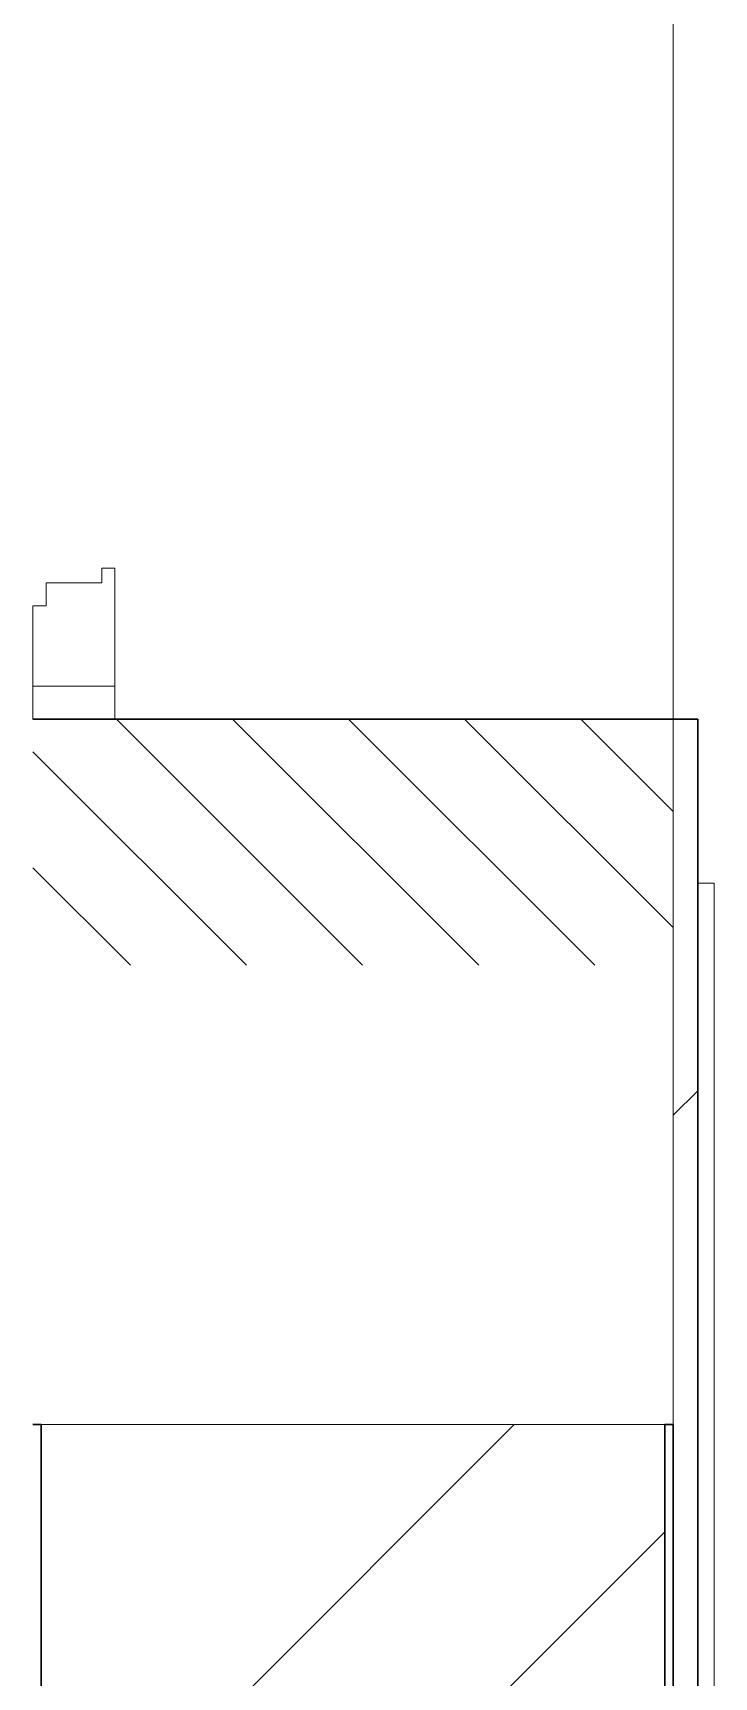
# Model space of a CAD drawing. Header units: millimetres. Extents: x -259793 to 1187961, y -549744 to 43070.
# Drawn here: x 131036 to 131451, y 19037 to 20039 of the extents above; entities that cross this region are included whole.
import ezdxf

# ---------------------------------------------------------------- set-up
doc = ezdxf.new("R2010")
doc.units = ezdxf.units.MM
doc.linetypes.add('ADSK_Линия сетки', pattern=[25, 20, -2.5, 0, -2.5])
doc.linetypes.add('ADSK_Штриховая_ш2 п1_5', pattern=[4.5, 3, -1.5])
for name, color, linetype, lineweight in [('Двери', 252, 'Continuous', 9), ('Ограждение', 252, 'Continuous', 9), ('Оси', 252, 'Continuous', 9), ('Стены внутренние', 7, 'Continuous', 18), ('Стены наружные', 7, 'Continuous', 18)]:
    doc.layers.add(name, color=color, linetype=linetype, lineweight=lineweight)

# ---------------------------------------------------------------- blocks, each defined once
blk = doc.blocks.new('2 этаж')
at = {"layer": 'Двери', "lineweight": 18, "true_color": 0x636466}
h = blk.add_hatch(dxfattribs=at)
h.set_pattern_fill('FP_2', color=251, angle=90, style=0, pattern_type=2)
h.set_pattern_definition([(135, (131231.006, 20395.747), (-35.3553, -35.3553), [])])
h.paths.add_polyline_path([(131036, 19470.7), (131426, 19470.7), (131426, 19620.7), (131036, 19620.7), (131036, 19490.5)])
h.paths.add_polyline_path([(131234.3, 21420.7), (131426, 21420.7), (131426, 21570.7), (131036, 21570.7), (131036, 21420.7)])
at = {"layer": 'Двери', "color": 251, "true_color": 0x636466}
for p, q in [((131086, 19712.7), (131078, 19712.7)), ((131078, 19712.7), (131078, 19703.7)), ((131086, 19640.7), (131086, 19712.7)), ((131078, 19703.7), (131044, 19703.7)), ((131044, 19703.7), (131044, 19689.7)), ((131036, 19689.7), (131036, 19640.7)), ((131044, 19689.7), (131036, 19689.7)), ((131086, 19640.7), (131036, 19640.7)), ((131036, 19640.7), (131036, 19620.7)), ((131036, 19640.7), (131086, 19640.7)), ((131086, 19620.7), (131086, 19640.7)), ((131036, 19620.7), (131086, 19620.7))]:
    blk.add_line(p, q, dxfattribs=at)
at = {"layer": 'Двери', "color": 251, "linetype": 'ADSK_Штриховая_ш2 п1_5', "true_color": 0x636466}
for p, q in [((131426, 19620.7), (131036, 19620.7)), ((131426, 19470.7), (131426, 19620.7))]:
    blk.add_line(p, q, dxfattribs=at)
at = {"layer": 'Ограждение', "color": 251, "true_color": 0x636466}
for p in [(131441, 19520.7), (131451, 18590.7)]:
    blk.add_line(p, (131451, 19520.7), dxfattribs=at)
at = {"layer": 'Оси', "color": 251, "linetype": 'ADSK_Линия сетки', "ltscale": 100, "true_color": 0x636466}
blk.add_line((131426, 33711.4), (131426, -32265.4), dxfattribs=at)
at = {"layer": 'Стены внутренние', "color": 251, "true_color": 0x636466}
for p, q in [((131426, 21845.7), (131426, 19620.7)), ((131041, 19190.7), (131421, 19190.7))]:
    blk.add_line(p, q, dxfattribs=at)
at = {"layer": 'Стены внутренние', "color": 251, "lineweight": 30, "true_color": 0x636466}
for p, q in [((131426, 19620.7), (131036, 19620.7)), ((131041, 19190.7), (131036, 19190.7)), ((131426, 19190.7), (131421, 19190.7))]:
    blk.add_line(p, q, dxfattribs=at)
at = {"layer": 'Стены наружные', "color": 251, "lineweight": 30, "true_color": 0x636466}
for p, q in [((131441, 19620.7), (131426, 19620.7)), ((131441, 18580.7), (131441, 19620.7)), ((131041, 19190.7), (131041, 17440.7)), ((131421, 19190.7), (131421, 17440.7)), ((131426, 19190.7), (131426, 18445.7))]:
    blk.add_line(p, q, dxfattribs=at)
at = {"layer": 'Стены наружные', "color": 251, "true_color": 0x636466}
blk.add_line((131426, 19620.7), (131426, 19190.7), dxfattribs=at)
at = {"layer": 'Стены наружные', "color": 251, "linetype": 'Continuous', "lineweight": 9, "true_color": 0x636466}
for p, q in [((131426, 19379.2), (131441, 19394.2)), ((131041, 18902.4), (131329.3, 19190.7)), ((131041, 18902.4), (131329.3, 19190.7)), ((131041, 18745.3), (131421, 19125.3)), ((131041, 18745.3), (131421, 19125.3))]:
    blk.add_line(p, q, dxfattribs=at)

msp = doc.modelspace()

# ---------------------------------------------------------------- block references
msp.add_blockref('2 этаж', (0, 0))

doc.saveas('drawing.dxf')
